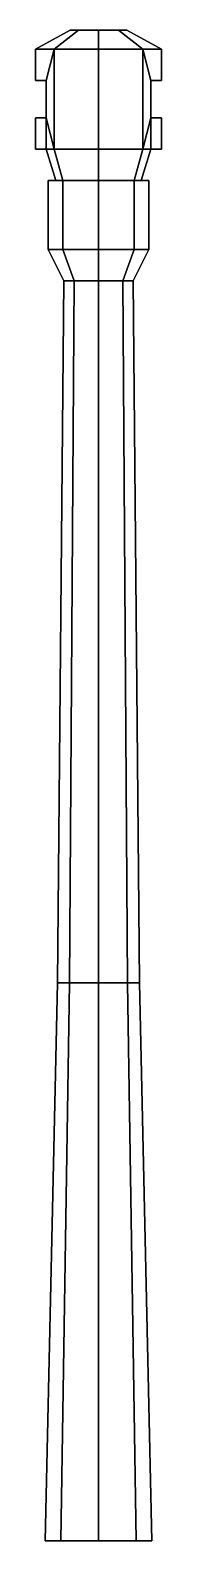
# Model space of a CAD drawing. Extents: x -0.1 to 0.1, y 0.5 to 2.91.
import ezdxf

# ---------------------------------------------------------------- set-up
doc = ezdxf.new("R2010")
doc.units = 0
doc.layers.add('GUN', color=1, linetype='CONTINUOUS')

msp = doc.modelspace()

# ---------------------------------------------------------------- linework, layer by layer
at = {"layer": 'GUN'}
for points in [[(-0.0318, 2.91, 0.0318), (-0.045, 2.91), (-0.1, 2.88), (-0.0707, 2.88, 0.0707)], [(-0.045, 2.91), (-0.0318, 2.91, -0.0318), (-0.0707, 2.88, -0.0707), (-0.1, 2.88)], [(0, 2.91, 0.045), (-0.0318, 2.91, 0.0318), (-0.0707, 2.88, 0.0707), (0, 2.88, 0.1)], [(-0.0318, 2.91, -0.0318), (0, 2.91, -0.045), (0, 2.88, -0.1), (-0.0707, 2.88, -0.0707)], [(0.0318, 2.91, 0.0318), (0, 2.91, 0.045), (0, 2.88, 0.1), (0.0707, 2.88, 0.0707)], [(0, 2.91, -0.045), (0.0318, 2.91, -0.0318), (0.0707, 2.88, -0.0707), (0, 2.88, -0.1)], [(0.045, 2.91), (0.0318, 2.91, 0.0318), (0.0707, 2.88, 0.0707), (0.1, 2.88)], [(0.0318, 2.91, -0.0318), (0.045, 2.91), (0.1, 2.88), (0.0707, 2.88, -0.0707)], [(-0.0707, 2.88, 0.0707), (-0.1, 2.88), (-0.1, 2.83), (-0.0834, 2.83, 0.04)], [(-0.1, 2.88), (-0.0707, 2.88, -0.0707), (-0.0834, 2.83, -0.04), (-0.1, 2.83)], [(-0.0707, 2.88, 0.0707), (-0.0834, 2.83, 0.04), (-0.0834, 2.77, 0.04), (-0.0707, 2.72, 0.0707)], [(-0.0834, 2.83, -0.04), (-0.0707, 2.88, -0.0707), (-0.0707, 2.72, -0.0707), (-0.0834, 2.77, -0.04)], [(0, 2.88, 0.1), (-0.0707, 2.88, 0.0707), (-0.0707, 2.72, 0.0707), (0, 2.72, 0.1)], [(-0.0707, 2.88, -0.0707), (0, 2.88, -0.1), (0, 2.72, -0.1), (-0.0707, 2.72, -0.0707)], [(0.0707, 2.88, 0.0707), (0, 2.88, 0.1), (0, 2.72, 0.1), (0.0707, 2.72, 0.0707)], [(0, 2.88, -0.1), (0.0707, 2.88, -0.0707), (0.0707, 2.72, -0.0707), (0, 2.72, -0.1)], [(0.0707, 2.88, -0.0707), (0.0834, 2.83, -0.04), (0.0834, 2.77, -0.04), (0.0707, 2.72, -0.0707)], [(0.0707, 2.88, -0.0707), (0.1, 2.88), (0.1, 2.83), (0.0834, 2.83, -0.04)], [(0.0834, 2.83, 0.04), (0.0707, 2.88, 0.0707), (0.0707, 2.72, 0.0707), (0.0834, 2.77, 0.04)], [(0.1, 2.88), (0.0707, 2.88, 0.0707), (0.0834, 2.83, 0.04), (0.1, 2.83)], [(-0.0834, 2.77, 0.04), (-0.1, 2.77), (-0.1, 2.72), (-0.0834, 2.72, 0.04)], [(-0.1, 2.77), (-0.0834, 2.77, -0.04), (-0.0834, 2.72, -0.04), (-0.1, 2.72)], [(-0.0834, 2.77, 0.04), (-0.0834, 2.72, 0.04), (-0.0834, 2.72, 0.04), (-0.0707, 2.72, 0.0707)], [(-0.0834, 2.77, -0.04), (-0.0834, 2.77, -0.04), (-0.0707, 2.72, -0.0707), (-0.0834, 2.72, -0.04)], [(0.0834, 2.77, -0.04), (0.0834, 2.72, -0.04), (0.0834, 2.72, -0.04), (0.0707, 2.72, -0.0707)], [(0.0834, 2.77, 0.04), (0.0834, 2.77, 0.04), (0.0707, 2.72, 0.0707), (0.0834, 2.72, 0.04)], [(0.0834, 2.77, -0.04), (0.1, 2.77), (0.1, 2.72), (0.0834, 2.72, -0.04)], [(0.1, 2.77), (0.0834, 2.77, 0.04), (0.0834, 2.72, 0.04), (0.1, 2.72)], [(-0.0707, 2.72, 0.0707), (-0.0834, 2.72, 0.04), (-0.0676, 2.67, 0.03), (-0.0566, 2.67, 0.0566)], [(-0.0834, 2.72, -0.04), (-0.0707, 2.72, -0.0707), (-0.0566, 2.67, -0.0566), (-0.0676, 2.67, -0.03)], [(0, 2.72, 0.1), (-0.0707, 2.72, 0.0707), (-0.0566, 2.67, 0.0566), (0, 2.67, 0.08)], [(-0.0707, 2.72, -0.0707), (0, 2.72, -0.1), (0, 2.67, -0.08), (-0.0566, 2.67, -0.0566)], [(0.0707, 2.72, 0.0707), (0, 2.72, 0.1), (0, 2.67, 0.08), (0.0566, 2.67, 0.0566)], [(0, 2.72, -0.1), (0.0707, 2.72, -0.0707), (0.0566, 2.67, -0.0566), (0, 2.67, -0.08)], [(0.0834, 2.72, 0.04), (0.0707, 2.72, 0.0707), (0.0566, 2.67, 0.0566), (0.0676, 2.67, 0.03)], [(0.0707, 2.72, -0.0707), (0.0834, 2.72, -0.04), (0.0676, 2.67, -0.03), (0.0566, 2.67, -0.0566)], [(-0.0566, 2.67, 0.0566), (-0.08, 2.67), (-0.08, 2.56), (-0.0566, 2.56, 0.0566)], [(-0.08, 2.67), (-0.0566, 2.67, -0.0566), (-0.0566, 2.56, -0.0566), (-0.08, 2.56)], [(0, 2.67, 0.08), (-0.0566, 2.67, 0.0566), (-0.0566, 2.56, 0.0566), (0, 2.56, 0.08)], [(-0.0566, 2.67, -0.0566), (0, 2.67, -0.08), (0, 2.56, -0.08), (-0.0566, 2.56, -0.0566)], [(0.0566, 2.67, 0.0566), (0, 2.67, 0.08), (0, 2.56, 0.08), (0.0566, 2.56, 0.0566)], [(0, 2.67, -0.08), (0.0566, 2.67, -0.0566), (0.0566, 2.56, -0.0566), (0, 2.56, -0.08)], [(0.08, 2.67), (0.0566, 2.67, 0.0566), (0.0566, 2.56, 0.0566), (0.08, 2.56)], [(0.0566, 2.67, -0.0566), (0.08, 2.67), (0.08, 2.56), (0.0566, 2.56, -0.0566)], [(-0.0389, 2.51, -0.0389), (-0.055, 2.51), (-0.08, 2.56), (-0.0566, 2.56, -0.0566)], [(-0.055, 2.51), (-0.0389, 2.51, 0.0389), (-0.0566, 2.56, 0.0566), (-0.08, 2.56)], [(0, 2.51, -0.055), (-0.0389, 2.51, -0.0389), (-0.0566, 2.56, -0.0566), (0, 2.56, -0.08)], [(-0.0389, 2.51, 0.0389), (0, 2.51, 0.055), (0, 2.56, 0.08), (-0.0566, 2.56, 0.0566)], [(0.0389, 2.51, -0.0389), (0, 2.51, -0.055), (0, 2.56, -0.08), (0.0566, 2.56, -0.0566)], [(0, 2.51, 0.055), (0.0389, 2.51, 0.0389), (0.0566, 2.56, 0.0566), (0, 2.56, 0.08)], [(0.055, 2.51), (0.0389, 2.51, -0.0389), (0.0566, 2.56, -0.0566), (0.08, 2.56)], [(0.0389, 2.51, 0.0389), (0.055, 2.51), (0.08, 2.56), (0.0566, 2.56, 0.0566)], [(-0.046, 1.39, -0.046), (-0.065, 1.39), (-0.055, 2.51), (-0.0389, 2.51, -0.0389)], [(-0.065, 1.39), (-0.046, 1.39, 0.046), (-0.0389, 2.51, 0.0389), (-0.055, 2.51)], [(0, 1.39, -0.065), (-0.046, 1.39, -0.046), (-0.0389, 2.51, -0.0389), (0, 2.51, -0.055)], [(-0.046, 1.39, 0.046), (0, 1.39, 0.065), (0, 2.51, 0.055), (-0.0389, 2.51, 0.0389)], [(0.046, 1.39, -0.046), (0, 1.39, -0.065), (0, 2.51, -0.055), (0.0389, 2.51, -0.0389)], [(0, 1.39, 0.065), (0.046, 1.39, 0.046), (0.0389, 2.51, 0.0389), (0, 2.51, 0.055)], [(0.065, 1.39), (0.046, 1.39, -0.046), (0.0389, 2.51, -0.0389), (0.055, 2.51)], [(0.046, 1.39, 0.046), (0.065, 1.39), (0.055, 2.51), (0.0389, 2.51, 0.0389)], [(-0.0601, 0.5, -0.0601), (-0.085, 0.5), (-0.065, 1.39), (-0.046, 1.39, -0.046)], [(-0.085, 0.5), (-0.0601, 0.5, 0.0601), (-0.046, 1.39, 0.046), (-0.065, 1.39)], [(0, 0.5, -0.085), (-0.0601, 0.5, -0.0601), (-0.046, 1.39, -0.046), (0, 1.39, -0.065)], [(-0.0601, 0.5, 0.0601), (0, 0.5, 0.085), (0, 1.39, 0.065), (-0.046, 1.39, 0.046)], [(0.0601, 0.5, -0.0601), (0, 0.5, -0.085), (0, 1.39, -0.065), (0.046, 1.39, -0.046)], [(0, 0.5, 0.085), (0.0601, 0.5, 0.0601), (0.046, 1.39, 0.046), (0, 1.39, 0.065)], [(0.085, 0.5), (0.0601, 0.5, -0.0601), (0.046, 1.39, -0.046), (0.065, 1.39)], [(0.0601, 0.5, 0.0601), (0.085, 0.5), (0.065, 1.39), (0.046, 1.39, 0.046)]]:
    msp.add_3dface(points, dxfattribs=at)

doc.saveas('drawing.dxf')
